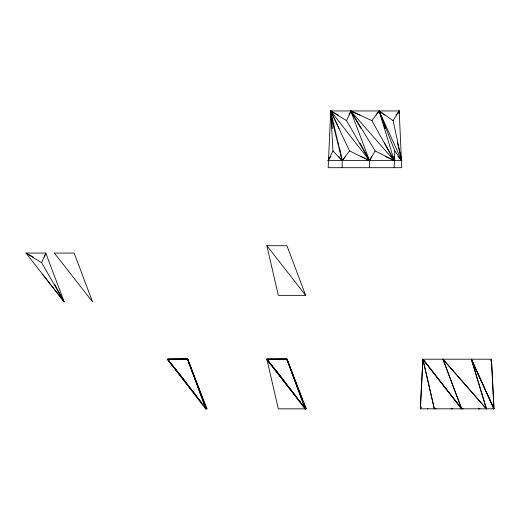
<?xml version="1.0" encoding="UTF-8"?>
<svg xmlns="http://www.w3.org/2000/svg" width="520" height="520" viewBox="0 0 520 520"><rect width="100%" height="100%" fill="white"/><g stroke="black" fill="none" stroke-linecap="round" stroke-linejoin="round"><path stroke-width="0.78" d="M422.864 359.275L420.322 408.811L494 408.811L491.465 359.275M399.061 113.451L399.204 110.955L330.707 110.955L328.166 167.7L401.746 167.7L399.204 110.955L396.019 115.024M394.179 167.7L394.817 150.923L379.145 110.955L375.96 115.024M398.976 113.477L399.204 110.955L393.094 120.634L401.746 160.602L328.166 160.602L328.705 158.106M399.12 111.559L399.204 110.955L399.016 111.534M398.84 112.534L399.204 110.955M490.997 360.828L491.406 359.203L493.954 408.85L493.019 408.844M491.069 360.913L491.459 359.203L422.851 359.203L434.291 408.785M328.783 158.08L328.166 160.602L328.699 160.024M44.466 257.088L45.773 253.058L26 253.058M349.453 115.024L350.772 110.955L359.996 115.024M64.207 301.925L41.626 262.646L45.773 253.058L64.207 301.925L26.065 253.149L33.391 257.133M369.499 167.7L369.499 160.602L346.58 120.634L350.772 110.955L371.865 120.634L394.179 160.602L385.502 156.54M328.829 159.146L328.166 160.602L328.601 159.998M420.342 408.785L421.057 407.173M421.129 407.154L420.375 408.85L422.916 359.203L434.363 408.85L436.085 408.844M338.169 115.024L330.707 110.955L332.937 150.923L328.166 160.602L330.882 156.54M360.958 156.54L369.499 160.602L371.618 156.54M332.312 128.609L330.707 110.955L369.499 160.602L375.161 150.923L350.772 110.955L369.499 160.602L349.531 150.923L330.707 110.955L346.58 120.634M371.865 120.634L379.145 110.955L393.094 120.634M349.531 150.923L342.154 160.602L342.154 167.7M345.572 156.54L342.154 160.602L332.937 150.923M203.353 405.041L167.252 359.307L187.636 359.203L206.973 408.642L205.751 409.045L167.577 359.203L187.895 359.119L206.362 408.85L204.36 406.315M201.389 402.487L167.577 359.203L187.895 359.119M303.661 406.315L266.552 359.307L286.936 359.203L306.274 408.642L305.052 409.045L266.877 359.203L287.196 359.119L305.663 408.85L278.317 408.85L266.877 359.203L286.936 359.203L305.663 408.85L304.661 407.582L305.663 408.85L286.676 359.288L266.877 359.203L300.69 402.487M286.676 359.288L287.196 359.119M167.252 359.307L187.636 359.203L206.362 408.85L205.368 407.582L206.362 408.85L187.375 359.288M266.552 359.307L286.936 359.203L305.052 409.045M486.791 408.844L486.324 408.844L442.943 359.255M266.877 245.719L286.936 245.719L305.663 295.367L278.317 295.367L266.877 245.719L305.663 295.367M54.373 253.058L74.145 253.058L92.58 301.925L54.438 253.149M451.113 408.844L452.654 408.844M478.238 408.844L479.947 408.844M461.669 408.844L463.209 408.844M427.531 408.844L428.006 408.844M461.617 408.629L422.916 359.203L461.701 408.85L443.027 359.203M375.161 150.923L394.179 160.602L393.757 156.54M26.065 253.149L41.626 262.646M384.735 115.024L379.145 110.955L394.179 160.602L350.772 110.955L361.082 128.609M398.015 156.54L401.746 160.602L397.449 142.954M442.975 359.203L486.388 408.85L471.348 359.203L493.954 408.85M338.754 156.54L342.154 160.602L339.521 147.992M266.877 359.203L284.05 380.757M305.266 407.375L306.274 408.642M184.75 380.757L167.577 359.203L187.636 359.203L205.751 409.045M205.966 407.375L206.973 408.642M331.162 111.534L330.707 110.955L332.065 120.634L342.154 160.602L330.707 110.955L331.091 111.559M42.413 274.105L64.038 301.697L54.743 284.447M422.955 359.365L461.559 408.785M274.105 368.024L295.308 395.454M304.675 407.576L305.663 408.85M174.811 368.024L196.008 395.454M394.817 150.923L401.746 160.602L379.145 110.955L385.3 128.609M400.582 158.86L401.746 160.602L400.556 158.184M384.416 142.954L394.179 160.602M359.99 142.954L369.499 160.602M339.137 128.609L330.707 110.955L331.461 113.282M471.425 359.203L493.935 408.649M471.296 359.255L493.87 408.844M442.91 359.229L461.552 408.649M331.65 113.861L332.026 115.024M471.438 359.275L486.447 408.811M338.468 142.954L338.728 144.209"/></g></svg>
